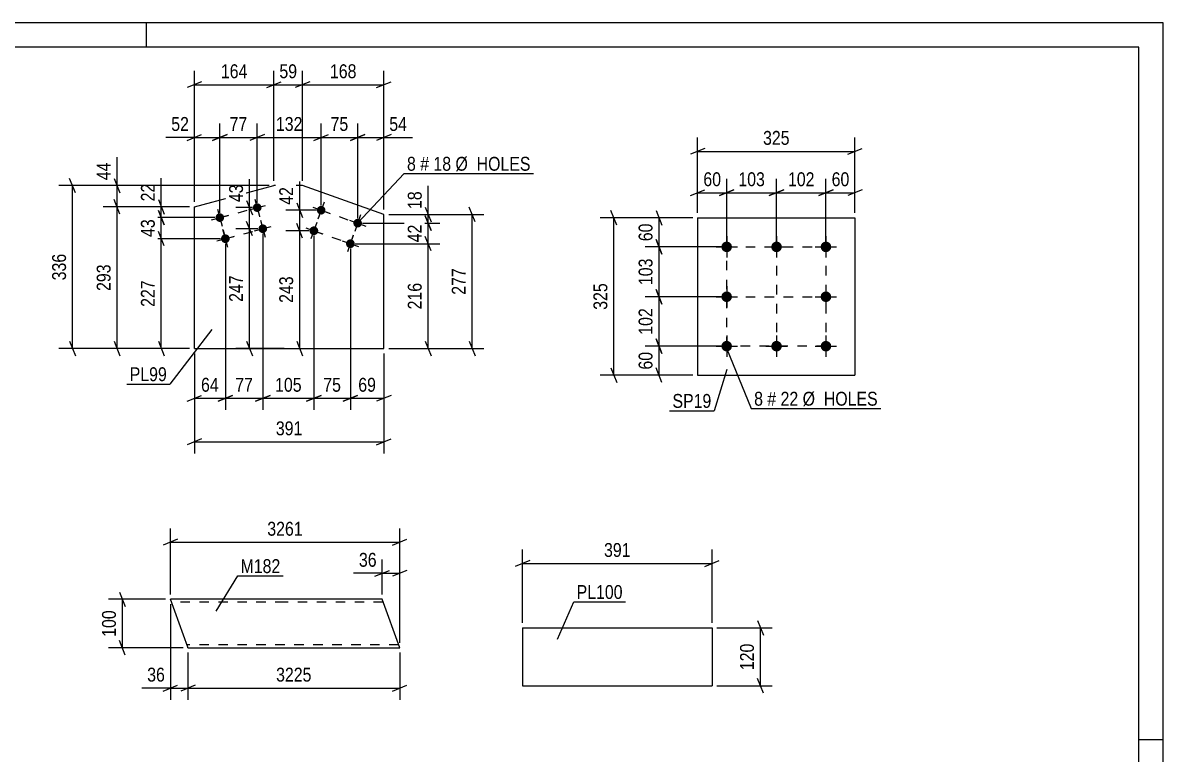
# Model space of a CAD drawing. Header units: millimetres. Extents: x 0 to 420, y 0 to 297.
# Drawn here: x 184.4 to 420, y 146 to 297 of the extents above; entities that cross this region are included whole.
import ezdxf

# ---------------------------------------------------------------- set-up
doc = ezdxf.new("R2010")
doc.units = ezdxf.units.MM
doc.linetypes.add('DXK_LINE_DOT2', pattern=[3.9198, 1.9599, -1.9599])
doc.styles.add('Arial Narrow', font='ARIALN.TTF', dxfattribs={"height": 0.2})

# ---------------------------------------------------------------- blocks, each defined once
blk = doc.blocks.new('Unknown-203762151-1135')
at = {"color": 5, "linetype": 'Continuous'}
for p, q in [((420, 297), (0, 297)), ((210, 292), (210, 297)), ((420, 0), (420, 297)), ((415, 292), (5, 292)), ((415, 5), (415, 292)), ((420, 149), (415, 149))]:
    blk.add_line(p, q, dxfattribs=at)
blk = doc.blocks.new('Part-203762151-7081 - 7075')
at = {"color": 2, "linetype": 'Continuous'}
for p, q in [((287.66, 172.12), (287.66, 160.12)), ((287.66, 172.12), (326.8, 172.12)), ((326.8, 172.12), (326.8, 160.12)), ((287.66, 160.12), (326.8, 160.12))]:
    blk.add_line(p, q, dxfattribs=at)
blk = doc.blocks.new('Part-203762151-6941 - 6935')
at = {"color": 2, "linetype": 'Continuous'}
for p, q in [((323.83, 256.75), (323.83, 224.25)), ((323.83, 256.75), (356.33, 256.75)), ((356.33, 256.75), (356.33, 224.25)), ((323.83, 224.25), (356.33, 224.25))]:
    blk.add_line(p, q, dxfattribs=at)
blk = doc.blocks.new('Bolt-203762151-6974 - 6935')
at = {"linetype": 'Continuous'}
for points in [[(329.83, 251.85, -1), (329.83, 249.65, -1)], [(340.13, 251.85, -1), (340.13, 249.65, -1)], [(350.33, 251.85, -1), (350.33, 249.65, -1)], [(329.83, 241.55, -1), (329.83, 239.35, -1)], [(350.33, 241.55, -1), (350.33, 239.35, -1)], [(329.83, 231.35, -1), (329.83, 229.15, -1)], [(340.13, 231.35, -1), (340.13, 229.15, -1)], [(350.33, 231.35, -1), (350.33, 229.15, -1)]]:
    blk.add_hatch(color=1, dxfattribs=at).paths.add_polyline_path(points)
at = {"color": 1, "linetype": 'Continuous'}
for p, q in [((329.83, 252.95), (329.83, 248.55)), ((340.13, 252.95), (340.13, 248.55)), ((350.33, 252.95), (350.33, 248.55)), ((327.63, 250.75), (332.03, 250.75)), ((337.93, 250.75), (342.33, 250.75)), ((348.13, 250.75), (352.53, 250.75)), ((329.83, 242.65), (329.83, 238.25)), ((350.33, 242.65), (350.33, 238.25)), ((327.63, 240.45), (332.03, 240.45)), ((348.13, 240.45), (352.53, 240.45)), ((329.83, 232.45), (329.83, 228.05)), ((340.13, 232.45), (340.13, 228.05)), ((350.33, 232.45), (350.33, 228.05)), ((327.63, 230.25), (332.03, 230.25)), ((337.93, 230.25), (342.33, 230.25)), ((348.13, 230.25), (352.53, 230.25))]:
    blk.add_line(p, q, dxfattribs=at)
blk = doc.blocks.new('Part-203762151-6365 - 6359')
at = {"color": 2, "linetype": 'Continuous'}
for p, q in [((218.51, 168.09), (214.9, 178)), ((238.54, 178), (214.9, 178)), ((258.64, 178), (238.64, 178)), ((262.28, 168), (258.64, 178)), ((218.54, 168), (218.51, 168.09)), ((218.54, 168), (238.54, 168)), ((238.64, 168), (262.28, 168))]:
    blk.add_line(p, q, dxfattribs=at)
at = {"color": 7, "linetype": 'DXK_LINE_DOT2'}
for p, q in [((238.54, 177.4), (215.12, 177.4)), ((258.86, 177.4), (238.64, 177.4)), ((238.54, 168.6), (218.32, 168.6)), ((262.06, 168.6), (238.64, 168.6))]:
    blk.add_line(p, q, dxfattribs=at)
blk = doc.blocks.new('Bolt-203762151-7494 - 7460')
at = {"linetype": 'Continuous'}
for points in [[(246.9, 258.02, -1), (245.21, 258.62, -1)], [(245.4, 253.77, -1), (243.7, 254.38, -1)], [(254.44, 255.34, -1), (252.75, 255.94, -1)], [(252.94, 251.1, -1), (251.24, 251.7, -1)]]:
    blk.add_hatch(color=1, dxfattribs=at).paths.add_polyline_path(points)
at = {"color": 1, "linetype": 'Continuous'}
for p, q in [((246.66, 260.01), (245.45, 256.62)), ((244.36, 258.92), (247.75, 257.71)), ((254.2, 257.34), (252.99, 253.95)), ((242.86, 254.68), (246.25, 253.47)), ((245.15, 255.77), (243.95, 252.38)), ((251.9, 256.24), (255.29, 255.04)), ((252.69, 253.1), (251.49, 249.7)), ((250.4, 252), (253.79, 250.8))]:
    blk.add_line(p, q, dxfattribs=at)
blk = doc.blocks.new('Bolt-203762151-7499 - 7460')
at = {"linetype": 'Continuous'}
for points in [[(233.72, 259.08, -1), (231.98, 258.62, -1)], [(225.99, 257.03, -1), (224.25, 256.56, -1)], [(234.87, 254.73, -1), (233.13, 254.27, -1)], [(227.14, 252.68, -1), (225.4, 252.21, -1)]]:
    blk.add_hatch(color=1, dxfattribs=at).paths.add_polyline_path(points)
at = {"color": 1, "linetype": 'Continuous'}
for p, q in [((231.11, 258.39), (234.59, 259.31)), ((232.38, 260.59), (233.31, 257.11)), ((223.38, 256.33), (226.86, 257.26)), ((224.65, 258.53), (225.58, 255.05)), ((232.26, 254.04), (235.74, 254.96)), ((233.54, 256.24), (234.47, 252.76)), ((224.53, 251.98), (228.01, 252.91)), ((225.81, 254.18), (226.74, 250.71))]:
    blk.add_line(p, q, dxfattribs=at)
blk = doc.blocks.new('Part-203762151-7504 - 7460')
at = {"color": 2, "linetype": 'Continuous'}
for p, q in [((219.87, 259.02), (236.3, 263.39)), ((242.22, 263.39), (236.3, 263.39)), ((259.01, 257.44), (242.22, 263.39)), ((219.87, 229.77), (219.87, 259.02)), ((259.01, 229.77), (259.01, 257.44)), ((219.87, 229.77), (259.01, 229.77))]:
    blk.add_line(p, q, dxfattribs=at)
blk = doc.blocks.new('Rectangle-203762151-7061 - 6935')
at = {"color": 1, "linetype": 'DXK_LINE_DOT2'}
blk.add_lwpolyline([(329.83, 250.75), (350.33, 250.75), (350.33, 230.25), (329.83, 230.25), (329.83, 250.75)], close=True, dxfattribs=at)
blk = doc.blocks.new('Line-203762151-7774 - 7460')
at = {"color": 1, "linetype": 'DXK_LINE_DOT2'}
blk.add_line((232.85, 258.85), (234, 254.5), dxfattribs=at)
blk = doc.blocks.new('Line-203762151-7054 - 6935')
at = {"color": 1, "linetype": 'DXK_LINE_DOT2'}
blk.add_line((340.13, 250.75), (340.13, 230.25), dxfattribs=at)
blk = doc.blocks.new('Line-203762151-7781 - 7460')
at = {"color": 1, "linetype": 'DXK_LINE_DOT2'}
blk.add_line((225.12, 256.79), (232.85, 258.85), dxfattribs=at)
blk = doc.blocks.new('Line-203762151-7047 - 6935')
at = {"color": 1, "linetype": 'DXK_LINE_DOT2'}
blk.add_line((329.83, 240.45), (350.33, 240.45), dxfattribs=at)
blk = doc.blocks.new('Line-203762151-7788 - 7460')
at = {"color": 1, "linetype": 'DXK_LINE_DOT2'}
blk.add_line((226.27, 252.44), (234, 254.5), dxfattribs=at)
blk = doc.blocks.new('Line-203762151-7795 - 7460')
at = {"color": 1, "linetype": 'DXK_LINE_DOT2'}
blk.add_line((226.27, 252.44), (225.12, 256.79), dxfattribs=at)
blk = doc.blocks.new('Line-203762151-7802 - 7460')
at = {"color": 1, "linetype": 'DXK_LINE_DOT2'}
blk.add_line((246.06, 258.32), (244.55, 254.08), dxfattribs=at)
blk = doc.blocks.new('Line-203762151-7809 - 7460')
at = {"color": 1, "linetype": 'DXK_LINE_DOT2'}
blk.add_line((244.55, 254.08), (252.09, 251.4), dxfattribs=at)
blk = doc.blocks.new('Line-203762151-7816 - 7460')
at = {"color": 1, "linetype": 'DXK_LINE_DOT2'}
blk.add_line((252.09, 251.4), (253.6, 255.64), dxfattribs=at)
blk = doc.blocks.new('Line-203762151-7823 - 7460')
at = {"color": 1, "linetype": 'DXK_LINE_DOT2'}
blk.add_line((246.06, 258.32), (253.6, 255.64), dxfattribs=at)
blk = doc.blocks.new('StraightDimension-203762151-7083 - 7075')
at = {"color": 7, "linetype": 'Continuous'}
for p, q in [((327.8, 172.12), (339.2, 172.12)), ((336.2, 173.62), (337.4, 170.62)), ((336.8, 160.12), (336.8, 172.12)), ((337.4, 158.62), (336.2, 161.62)), ((327.8, 160.12), (339.2, 160.12))]:
    blk.add_line(p, q, dxfattribs=at)
at = {"color": 0}
blk.add_wipeout([(336.05, 169.46), (331.85, 169.46), (331.85, 162.77), (336.05, 162.77)], dxfattribs=at)
at = {"color": 3, "style": 'Arial Narrow'}
blk.add_text('120', height=2.863, rotation=90.0002, dxfattribs=at).set_placement((335.45, 163.37))
blk = doc.blocks.new('StraightDimension-203762151-7094 - 7075')
at = {"color": 7, "linetype": 'Continuous'}
for p, q in [((287.66, 173.12), (287.66, 188.25)), ((326.8, 173.12), (326.8, 188.25)), ((289.16, 186), (286.16, 184.8)), ((287.66, 185.4), (326.8, 185.4)), ((325.3, 184.8), (328.3, 186))]:
    blk.add_line(p, q, dxfattribs=at)
at = {"color": 0}
blk.add_wipeout([(310.57, 186.15), (310.57, 190.35), (303.89, 190.35), (303.89, 186.15)], dxfattribs=at)
at = {"color": 3, "style": 'Arial Narrow'}
blk.add_text('391', height=2.863, dxfattribs=at).set_placement((304.49, 186.75))
blk = doc.blocks.new('StraightDimension-203762151-7001 - 6935')
at = {"color": 7, "linetype": 'Continuous'}
for p, q in [((323.83, 257.75), (323.83, 264.78)), ((329.83, 251.75), (329.83, 264.78)), ((322.33, 261.33), (325.33, 262.53)), ((323.83, 261.93), (329.83, 261.93)), ((331.33, 262.53), (328.33, 261.33))]:
    blk.add_line(p, q, dxfattribs=at)
at = {"color": 0}
blk.add_wipeout([(329.26, 262.68), (329.26, 266.88), (324.41, 266.88), (324.41, 262.68)], dxfattribs=at)
at = {"color": 3, "style": 'Arial Narrow'}
blk.add_text('60', height=2.863, dxfattribs=at).set_placement((325.01, 263.28))
blk = doc.blocks.new('StraightDimension-203762151-7034 - 6935')
at = {"color": 7, "linetype": 'Continuous'}
for p, q in [((328.83, 240.45), (313, 240.45)), ((315.25, 241.95), (316.45, 238.95)), ((315.85, 230.25), (315.85, 240.45)), ((316.45, 228.75), (315.25, 231.75)), ((328.83, 230.25), (313, 230.25))]:
    blk.add_line(p, q, dxfattribs=at)
at = {"color": 0}
blk.add_wipeout([(315.1, 238.69), (310.9, 238.69), (310.9, 232.01), (315.1, 232.01)], dxfattribs=at)
at = {"color": 3, "style": 'Arial Narrow'}
blk.add_text('102', height=2.863, rotation=90.0002, dxfattribs=at).set_placement((314.5, 232.61))
blk = doc.blocks.new('StraightDimension-203762151-6976 - 6935')
at = {"color": 7, "linetype": 'Continuous'}
for p, q in [((323.83, 257.75), (323.83, 273.32)), ((356.33, 257.75), (356.33, 273.32)), ((325.33, 271.07), (322.33, 269.87)), ((354.83, 269.87), (357.83, 271.07)), ((323.83, 270.47), (356.33, 270.47))]:
    blk.add_line(p, q, dxfattribs=at)
at = {"color": 0}
blk.add_wipeout([(343.43, 271.22), (343.43, 275.42), (336.74, 275.42), (336.74, 271.22)], dxfattribs=at)
at = {"color": 3, "style": 'Arial Narrow'}
blk.add_text('325', height=2.863, dxfattribs=at).set_placement((337.34, 271.82))
blk = doc.blocks.new('StraightDimension-203762151-6987 - 6935')
at = {"color": 7, "linetype": 'Continuous'}
for p, q in [((329.83, 251.75), (329.83, 264.78)), ((340.13, 251.75), (340.13, 264.78)), ((328.33, 261.33), (331.33, 262.53)), ((329.83, 261.93), (340.13, 261.93)), ((341.63, 262.53), (338.63, 261.33))]:
    blk.add_line(p, q, dxfattribs=at)
at = {"color": 0}
blk.add_wipeout([(338.33, 262.68), (338.33, 266.88), (331.64, 266.88), (331.64, 262.68)], dxfattribs=at)
at = {"color": 3, "style": 'Arial Narrow'}
blk.add_text('103', height=2.863, dxfattribs=at).set_placement((332.24, 263.28))
blk = doc.blocks.new('StraightDimension-203762151-6989 - 6935')
at = {"color": 7, "linetype": 'Continuous'}
for p, q in [((340.13, 251.75), (340.13, 264.78)), ((350.33, 251.75), (350.33, 264.78)), ((338.63, 261.33), (341.63, 262.53)), ((340.13, 261.93), (350.33, 261.93)), ((351.83, 262.53), (348.83, 261.33))]:
    blk.add_line(p, q, dxfattribs=at)
at = {"color": 0}
blk.add_wipeout([(348.58, 262.68), (348.58, 266.88), (341.89, 266.88), (341.89, 262.68)], dxfattribs=at)
at = {"color": 3, "style": 'Arial Narrow'}
blk.add_text('102', height=2.863, dxfattribs=at).set_placement((342.49, 263.28))
blk = doc.blocks.new('StraightDimension-203762151-6991 - 6935')
at = {"color": 7, "linetype": 'Continuous'}
for p, q in [((350.33, 251.75), (350.33, 264.78)), ((356.33, 257.75), (356.33, 264.78)), ((348.83, 261.33), (351.83, 262.53)), ((350.33, 261.93), (356.33, 261.93)), ((357.83, 262.53), (354.83, 261.33))]:
    blk.add_line(p, q, dxfattribs=at)
at = {"color": 0}
blk.add_wipeout([(355.76, 262.68), (355.76, 266.88), (350.91, 266.88), (350.91, 262.68)], dxfattribs=at)
at = {"color": 3, "style": 'Arial Narrow'}
blk.add_text('60', height=2.863, dxfattribs=at).set_placement((351.51, 263.28))
blk = doc.blocks.new('StraightDimension-203762151-7012 - 6935')
at = {"color": 7, "linetype": 'Continuous'}
for p, q in [((315.25, 231.75), (316.45, 228.75)), ((328.83, 230.25), (313, 230.25)), ((315.85, 224.25), (315.85, 230.25)), ((322.83, 224.25), (313, 224.25)), ((316.45, 222.75), (315.25, 225.75))]:
    blk.add_line(p, q, dxfattribs=at)
at = {"color": 0}
blk.add_wipeout([(315.1, 229.68), (310.9, 229.68), (310.9, 224.82), (315.1, 224.82)], dxfattribs=at)
at = {"color": 3, "style": 'Arial Narrow'}
blk.add_text('60', height=2.863, rotation=90.0002, dxfattribs=at).set_placement((314.5, 225.42))
blk = doc.blocks.new('StraightDimension-203762151-7022 - 6935')
at = {"color": 7, "linetype": 'Continuous'}
for p, q in [((315.25, 258.25), (316.45, 255.25)), ((322.83, 256.75), (313, 256.75)), ((315.85, 250.75), (315.85, 256.75)), ((316.45, 249.25), (315.25, 252.25)), ((328.83, 250.75), (313, 250.75))]:
    blk.add_line(p, q, dxfattribs=at)
at = {"color": 0}
blk.add_wipeout([(315.1, 256.18), (310.9, 256.18), (310.9, 251.32), (315.1, 251.32)], dxfattribs=at)
at = {"color": 3, "style": 'Arial Narrow'}
blk.add_text('60', height=2.863, rotation=90.0002, dxfattribs=at).set_placement((314.5, 251.92))
blk = doc.blocks.new('StraightDimension-203762151-7032 - 6935')
at = {"color": 7, "linetype": 'Continuous'}
for p, q in [((315.25, 252.25), (316.45, 249.25)), ((328.83, 250.75), (313, 250.75)), ((315.85, 240.45), (315.85, 250.75)), ((328.83, 240.45), (313, 240.45)), ((316.45, 238.95), (315.25, 241.95))]:
    blk.add_line(p, q, dxfattribs=at)
at = {"color": 0}
blk.add_wipeout([(315.1, 248.94), (310.9, 248.94), (310.9, 242.26), (315.1, 242.26)], dxfattribs=at)
at = {"color": 3, "style": 'Arial Narrow'}
blk.add_text('103', height=2.863, rotation=90.0002, dxfattribs=at).set_placement((314.5, 242.86))
blk = doc.blocks.new('StraightDimension-203762151-7037 - 6935')
at = {"color": 7, "linetype": 'Continuous'}
for p, q in [((307.12, 255.25), (305.92, 258.25)), ((322.83, 256.75), (303.67, 256.75)), ((306.52, 224.25), (306.52, 256.75)), ((322.83, 224.25), (303.67, 224.25)), ((305.92, 225.75), (307.12, 222.75))]:
    blk.add_line(p, q, dxfattribs=at)
at = {"color": 0}
blk.add_wipeout([(305.77, 243.84), (301.57, 243.84), (301.57, 237.16), (305.77, 237.16)], dxfattribs=at)
at = {"color": 3, "style": 'Arial Narrow'}
blk.add_text('325', height=2.863, rotation=90.0002, dxfattribs=at).set_placement((305.17, 237.76))
blk = doc.blocks.new('StraightDimension-203762151-6368 - 6359')
at = {"color": 7, "linetype": 'Continuous'}
for p, q in [((258.64, 179), (258.64, 186.22)), ((262.28, 169), (262.28, 186.22)), ((257.14, 182.77), (260.14, 183.97)), ((263.78, 183.97), (260.78, 182.77)), ((258.64, 183.37), (262.28, 183.37))]:
    blk.add_line(p, q, dxfattribs=at)
at = {"color": 0}
blk.add_wipeout([(258.12, 184.12), (258.12, 188.32), (253.26, 188.32), (253.26, 184.12)], dxfattribs=at)
at = {"color": 7, "linetype": 'Continuous'}
blk.add_line((258.64, 183.37), (252.73, 183.37), dxfattribs=at)
blk.add_line((258.64, 183.37), (252.73, 183.37), dxfattribs=at)
at = {"color": 3, "style": 'Arial Narrow'}
blk.add_text('36', height=2.863, dxfattribs=at).set_placement((253.86, 184.72))
blk = doc.blocks.new('StraightDimension-203762151-6414 - 6359')
at = {"color": 7, "linetype": 'Continuous'}
for p, q in [((218.54, 167), (218.54, 157.27)), ((262.28, 167), (262.28, 157.27)), ((220.04, 160.27), (217.04, 159.07)), ((260.78, 159.07), (263.78, 160.27)), ((218.54, 159.67), (262.28, 159.67))]:
    blk.add_line(p, q, dxfattribs=at)
at = {"color": 0}
blk.add_wipeout([(244.67, 160.42), (244.67, 164.62), (236.15, 164.62), (236.15, 160.42)], dxfattribs=at)
at = {"color": 3, "style": 'Arial Narrow'}
blk.add_text('3225', height=2.863, dxfattribs=at).set_placement((236.75, 161.02))
blk = doc.blocks.new('StraightDimension-203762151-6397 - 6359')
at = {"color": 7, "linetype": 'Continuous'}
for p, q in [((214.9, 177), (214.9, 157.27)), ((218.54, 167), (218.54, 157.27)), ((213.4, 159.07), (216.4, 160.27)), ((220.04, 160.27), (217.04, 159.07)), ((214.9, 159.67), (218.54, 159.67))]:
    blk.add_line(p, q, dxfattribs=at)
at = {"color": 0}
blk.add_wipeout([(214.38, 160.42), (214.38, 164.62), (209.52, 164.62), (209.52, 160.42)], dxfattribs=at)
at = {"color": 7, "linetype": 'Continuous'}
blk.add_line((214.9, 159.67), (208.99, 159.67), dxfattribs=at)
blk.add_line((214.9, 159.67), (208.99, 159.67), dxfattribs=at)
at = {"color": 3, "style": 'Arial Narrow'}
blk.add_text('36', height=2.863, dxfattribs=at).set_placement((210.12, 161.02))
blk = doc.blocks.new('StraightDimension-203762151-6386 - 6359')
at = {"color": 7, "linetype": 'Continuous'}
for p, q in [((214.9, 179), (214.9, 192.63)), ((262.28, 169), (262.28, 192.63)), ((216.4, 190.38), (213.4, 189.18)), ((214.9, 189.78), (262.28, 189.78)), ((260.78, 189.18), (263.78, 190.38))]:
    blk.add_line(p, q, dxfattribs=at)
at = {"color": 0}
blk.add_wipeout([(242.85, 190.53), (242.85, 194.73), (234.33, 194.73), (234.33, 190.53)], dxfattribs=at)
at = {"color": 3, "style": 'Arial Narrow'}
blk.add_text('3261', height=2.863, dxfattribs=at).set_placement((234.93, 191.13))
blk = doc.blocks.new('StraightDimension-203762151-6432 - 6359')
at = {"color": 7, "linetype": 'Continuous'}
for p, q in [((204.4, 179.5), (205.6, 176.5)), ((213.9, 178), (202.15, 178)), ((205, 168), (205, 178)), ((217.54, 168), (202.15, 168)), ((205.6, 166.5), (204.4, 169.5))]:
    blk.add_line(p, q, dxfattribs=at)
at = {"color": 0}
blk.add_wipeout([(204.25, 176.34), (200.05, 176.34), (200.05, 169.65), (204.25, 169.65)], dxfattribs=at)
at = {"color": 3, "style": 'Arial Narrow'}
blk.add_text('100', height=2.863, rotation=90.0002, dxfattribs=at).set_placement((203.65, 170.25))
blk = doc.blocks.new('StraightDimension-203762151-7738 - 7460')
at = {"color": 7, "linetype": 'Continuous'}
for p, q in [((219.87, 260.02), (219.87, 276.19)), ((225.12, 257.79), (225.12, 276.19)), ((218.37, 272.74), (221.37, 273.94)), ((219.87, 273.34), (225.12, 273.34)), ((226.62, 273.94), (223.62, 272.74))]:
    blk.add_line(p, q, dxfattribs=at)
at = {"color": 0}
blk.add_wipeout([(219.34, 274.09), (219.34, 278.29), (214.49, 278.29), (214.49, 274.09)], dxfattribs=at)
at = {"color": 7, "linetype": 'Continuous'}
blk.add_line((219.87, 273.34), (213.96, 273.34), dxfattribs=at)
blk.add_line((219.87, 273.34), (213.96, 273.34), dxfattribs=at)
at = {"color": 3, "style": 'Arial Narrow'}
blk.add_text('52', height=2.863, dxfattribs=at).set_placement((215.09, 274.69))
blk = doc.blocks.new('StraightDimension-203762151-7681 - 7460')
at = {"color": 7, "linetype": 'Continuous'}
for p, q in [((212.44, 260.52), (213.64, 257.52)), ((218.87, 259.02), (210.19, 259.02)), ((224.12, 256.79), (210.19, 256.79)), ((213.64, 255.29), (212.44, 258.29)), ((213.04, 256.79), (213.04, 259.02))]:
    blk.add_line(p, q, dxfattribs=at)
at = {"color": 0}
blk.add_wipeout([(212.29, 264.4), (208.09, 264.4), (208.09, 259.54), (212.29, 259.54)], dxfattribs=at)
at = {"color": 7, "linetype": 'Continuous'}
blk.add_line((213.04, 259.02), (213.04, 264.93), dxfattribs=at)
blk.add_line((213.04, 259.02), (213.04, 264.93), dxfattribs=at)
at = {"color": 3, "style": 'Arial Narrow'}
blk.add_text('22', height=2.863, rotation=90.0002, dxfattribs=at).set_placement((211.69, 260.14))
blk = doc.blocks.new('StraightDimension-203762151-7641 - 7460')
at = {"color": 7, "linetype": 'Continuous'}
for p, q in [((219.87, 228.77), (219.87, 208.11)), ((259.01, 228.77), (259.01, 208.11)), ((221.37, 211.11), (218.37, 209.91)), ((219.87, 210.51), (259.01, 210.51)), ((257.51, 209.91), (260.51, 211.11))]:
    blk.add_line(p, q, dxfattribs=at)
at = {"color": 0}
blk.add_wipeout([(242.78, 211.26), (242.78, 215.46), (236.1, 215.46), (236.1, 211.26)], dxfattribs=at)
at = {"color": 3, "style": 'Arial Narrow'}
blk.add_text('391', height=2.863, dxfattribs=at).set_placement((236.7, 211.86))
blk = doc.blocks.new('StraightDimension-203762151-7513 - 7460')
at = {"color": 7, "linetype": 'Continuous'}
for p, q in [((242.22, 252.58), (241.02, 255.58)), ((243.55, 254.08), (238.77, 254.08)), ((241.62, 229.77), (241.62, 254.08)), ((241.02, 231.27), (242.22, 228.27)), ((240.44, 229.77), (244.02, 229.77))]:
    blk.add_line(p, q, dxfattribs=at)
at = {"color": 0}
blk.add_wipeout([(240.87, 245.26), (236.67, 245.26), (236.67, 238.58), (240.87, 238.58)], dxfattribs=at)
at = {"color": 3, "style": 'Arial Narrow'}
blk.add_text('243', height=2.863, rotation=90.0002, dxfattribs=at).set_placement((240.27, 239.18))
blk = doc.blocks.new('StraightDimension-203762151-7543 - 7460')
at = {"color": 7, "linetype": 'Continuous'}
for p, q in [((233, 254.5), (228.41, 254.5)), ((231.86, 253), (230.66, 256)), ((231.26, 229.77), (231.26, 254.5)), ((230.66, 231.27), (231.86, 228.27)), ((238.44, 229.77), (228.41, 229.77))]:
    blk.add_line(p, q, dxfattribs=at)
at = {"color": 0}
blk.add_wipeout([(230.51, 245.48), (226.31, 245.48), (226.31, 238.79), (230.51, 238.79)], dxfattribs=at)
at = {"color": 3, "style": 'Arial Narrow'}
blk.add_text('247', height=2.863, rotation=90.0002, dxfattribs=at).set_placement((229.91, 239.39))
blk = doc.blocks.new('StraightDimension-203762151-7506 - 7460')
at = {"color": 7, "linetype": 'Continuous'}
for p, q in [((260.01, 257.44), (279.65, 257.44)), ((277.85, 255.94), (276.65, 258.94)), ((277.25, 229.77), (277.25, 257.44)), ((276.65, 231.27), (277.85, 228.27)), ((260.01, 229.77), (279.65, 229.77))]:
    blk.add_line(p, q, dxfattribs=at)
at = {"color": 0}
blk.add_wipeout([(276.5, 246.94), (272.3, 246.94), (272.3, 240.26), (276.5, 240.26)], dxfattribs=at)
at = {"color": 3, "style": 'Arial Narrow'}
blk.add_text('277', height=2.863, rotation=90.0002, dxfattribs=at).set_placement((275.9, 240.86))
blk = doc.blocks.new('StraightDimension-203762151-7768 - 7460')
at = {"color": 7, "linetype": 'Continuous'}
for p, q in [((195.3, 261.89), (194.1, 264.89)), ((235.3, 263.39), (191.85, 263.39)), ((194.7, 229.77), (194.7, 263.39)), ((194.1, 231.27), (195.3, 228.27)), ((218.87, 229.77), (191.85, 229.77))]:
    blk.add_line(p, q, dxfattribs=at)
at = {"color": 0}
blk.add_wipeout([(193.95, 249.92), (189.75, 249.92), (189.75, 243.24), (193.95, 243.24)], dxfattribs=at)
at = {"color": 3, "style": 'Arial Narrow'}
blk.add_text('336', height=2.863, rotation=90.0002, dxfattribs=at).set_placement((193.35, 243.84))
blk = doc.blocks.new('StraightDimension-203762151-7529 - 7460')
at = {"color": 7, "linetype": 'Continuous'}
for p, q in [((241.02, 259.82), (242.22, 256.82)), ((245.06, 258.32), (238.77, 258.32)), ((241.62, 254.08), (241.62, 258.32)), ((242.22, 252.58), (241.02, 255.58)), ((243.55, 254.08), (238.77, 254.08))]:
    blk.add_line(p, q, dxfattribs=at)
at = {"color": 0}
blk.add_wipeout([(240.87, 263.7), (236.67, 263.7), (236.67, 258.84), (240.87, 258.84)], dxfattribs=at)
at = {"color": 7, "linetype": 'Continuous'}
blk.add_line((241.62, 258.32), (241.62, 264.22), dxfattribs=at)
blk.add_line((241.62, 258.32), (241.62, 264.22), dxfattribs=at)
at = {"color": 3, "style": 'Arial Narrow'}
blk.add_text('42', height=2.863, rotation=90.0002, dxfattribs=at).set_placement((240.27, 259.44))
blk = doc.blocks.new('StraightDimension-203762151-7559 - 7460')
at = {"color": 7, "linetype": 'Continuous'}
for p, q in [((230.66, 260.35), (231.86, 257.35)), ((231.85, 258.85), (228.41, 258.85)), ((231.26, 254.5), (231.26, 258.85)), ((233, 254.5), (228.41, 254.5)), ((231.86, 253), (230.66, 256))]:
    blk.add_line(p, q, dxfattribs=at)
at = {"color": 0}
blk.add_wipeout([(230.51, 264.23), (226.31, 264.23), (226.31, 259.38), (230.51, 259.38)], dxfattribs=at)
at = {"color": 7, "linetype": 'Continuous'}
blk.add_line((231.26, 258.85), (231.26, 264.76), dxfattribs=at)
blk.add_line((231.26, 258.85), (231.26, 264.76), dxfattribs=at)
at = {"color": 3, "style": 'Arial Narrow'}
blk.add_text('43', height=2.863, rotation=90.0002, dxfattribs=at).set_placement((229.91, 259.98))
blk = doc.blocks.new('StraightDimension-203762151-7573 - 7460')
at = {"color": 7, "linetype": 'Continuous'}
for p, q in [((226.27, 251.44), (226.27, 217.1)), ((219.87, 228.77), (219.87, 217.1)), ((218.37, 218.9), (221.37, 220.1)), ((219.87, 219.5), (226.27, 219.5)), ((227.77, 220.1), (224.77, 218.9))]:
    blk.add_line(p, q, dxfattribs=at)
at = {"color": 0}
blk.add_wipeout([(225.5, 220.25), (225.5, 224.45), (220.64, 224.45), (220.64, 220.25)], dxfattribs=at)
at = {"color": 3, "style": 'Arial Narrow'}
blk.add_text('64', height=2.863, dxfattribs=at).set_placement((221.24, 220.85))
blk = doc.blocks.new('StraightDimension-203762151-7718 - 7460')
at = {"color": 7, "linetype": 'Continuous'}
for p, q in [((232.85, 259.85), (232.85, 276.19)), ((246.06, 259.32), (246.06, 276.19)), ((234.35, 273.94), (231.35, 272.74)), ((232.85, 273.34), (246.06, 273.34)), ((244.56, 272.74), (247.56, 273.94))]:
    blk.add_line(p, q, dxfattribs=at)
at = {"color": 0}
blk.add_wipeout([(242.79, 274.09), (242.79, 278.29), (236.11, 278.29), (236.11, 274.09)], dxfattribs=at)
at = {"color": 3, "style": 'Arial Narrow'}
blk.add_text('132', height=2.863, dxfattribs=at).set_placement((236.71, 274.69))
blk = doc.blocks.new('StraightDimension-203762151-7579 - 7460')
at = {"color": 7, "linetype": 'Continuous'}
for p, q in [((234, 253.5), (234, 217.1)), ((244.55, 253.08), (244.55, 217.1)), ((232.5, 218.9), (235.5, 220.1)), ((234, 219.5), (244.55, 219.5)), ((246.05, 220.1), (243.05, 218.9))]:
    blk.add_line(p, q, dxfattribs=at)
at = {"color": 0}
blk.add_wipeout([(242.62, 220.25), (242.62, 224.45), (235.94, 224.45), (235.94, 220.25)], dxfattribs=at)
at = {"color": 3, "style": 'Arial Narrow'}
blk.add_text('105', height=2.863, dxfattribs=at).set_placement((236.54, 220.85))
blk = doc.blocks.new('StraightDimension-203762151-7587 - 7460')
at = {"color": 7, "linetype": 'Continuous'}
for p, q in [((234, 253.5), (234, 217.1)), ((226.27, 251.44), (226.27, 217.1)), ((224.77, 218.9), (227.77, 220.1)), ((226.27, 219.5), (234, 219.5)), ((235.5, 220.1), (232.5, 218.9))]:
    blk.add_line(p, q, dxfattribs=at)
at = {"color": 0}
blk.add_wipeout([(232.57, 220.25), (232.57, 224.45), (227.71, 224.45), (227.71, 220.25)], dxfattribs=at)
at = {"color": 3, "style": 'Arial Narrow'}
blk.add_text('77', height=2.863, dxfattribs=at).set_placement((228.31, 220.85))
blk = doc.blocks.new('StraightDimension-203762151-7595 - 7460')
at = {"color": 7, "linetype": 'Continuous'}
for p, q in [((244.55, 253.08), (244.55, 217.1)), ((252.09, 250.4), (252.09, 217.1)), ((243.05, 218.9), (246.05, 220.1)), ((244.55, 219.5), (252.09, 219.5)), ((253.59, 220.1), (250.59, 218.9))]:
    blk.add_line(p, q, dxfattribs=at)
at = {"color": 0}
blk.add_wipeout([(250.75, 220.25), (250.75, 224.45), (245.89, 224.45), (245.89, 220.25)], dxfattribs=at)
at = {"color": 3, "style": 'Arial Narrow'}
blk.add_text('75', height=2.863, dxfattribs=at).set_placement((246.49, 220.85))
blk = doc.blocks.new('StraightDimension-203762151-7603 - 7460')
at = {"color": 7, "linetype": 'Continuous'}
for p, q in [((252.09, 250.4), (252.09, 217.1)), ((259.01, 228.77), (259.01, 217.1)), ((250.59, 218.9), (253.59, 220.1)), ((252.09, 219.5), (259.01, 219.5)), ((260.51, 220.1), (257.51, 218.9))]:
    blk.add_line(p, q, dxfattribs=at)
at = {"color": 0}
blk.add_wipeout([(257.98, 220.25), (257.98, 224.45), (253.12, 224.45), (253.12, 220.25)], dxfattribs=at)
at = {"color": 3, "style": 'Arial Narrow'}
blk.add_text('69', height=2.863, dxfattribs=at).set_placement((253.72, 220.85))
blk = doc.blocks.new('StraightDimension-203762151-7610 - 7460')
at = {"color": 7, "linetype": 'Continuous'}
for p, q in [((236.3, 264.39), (236.3, 287.07)), ((242.22, 264.39), (242.22, 287.07)), ((234.8, 283.62), (237.8, 284.82)), ((236.3, 284.22), (242.22, 284.22)), ((243.72, 284.82), (240.72, 283.62))]:
    blk.add_line(p, q, dxfattribs=at)
at = {"color": 0}
blk.add_wipeout([(241.69, 284.97), (241.69, 289.17), (236.83, 289.17), (236.83, 284.97)], dxfattribs=at)
at = {"color": 3, "style": 'Arial Narrow'}
blk.add_text('59', height=2.863, dxfattribs=at).set_placement((237.43, 285.57))
blk = doc.blocks.new('StraightDimension-203762151-7620 - 7460')
at = {"color": 7, "linetype": 'Continuous'}
for p, q in [((242.22, 264.39), (242.22, 287.07)), ((259.01, 258.44), (259.01, 287.07)), ((243.72, 284.82), (240.72, 283.62)), ((242.22, 284.22), (259.01, 284.22)), ((257.51, 283.62), (260.51, 284.82))]:
    blk.add_line(p, q, dxfattribs=at)
at = {"color": 0}
blk.add_wipeout([(253.96, 284.97), (253.96, 289.17), (247.27, 289.17), (247.27, 284.97)], dxfattribs=at)
at = {"color": 3, "style": 'Arial Narrow'}
blk.add_text('168', height=2.863, dxfattribs=at).set_placement((247.87, 285.57))
blk = doc.blocks.new('StraightDimension-203762151-7630 - 7460')
at = {"color": 7, "linetype": 'Continuous'}
for p, q in [((219.87, 260.02), (219.87, 287.07)), ((236.3, 264.39), (236.3, 287.07)), ((221.37, 284.82), (218.37, 283.62)), ((219.87, 284.22), (236.3, 284.22)), ((234.8, 283.62), (237.8, 284.82))]:
    blk.add_line(p, q, dxfattribs=at)
at = {"color": 0}
blk.add_wipeout([(231.42, 284.97), (231.42, 289.17), (224.74, 289.17), (224.74, 284.97)], dxfattribs=at)
at = {"color": 3, "style": 'Arial Narrow'}
blk.add_text('164', height=2.863, dxfattribs=at).set_placement((225.34, 285.57))
blk = doc.blocks.new('StraightDimension-203762151-7646 - 7460')
at = {"color": 7, "linetype": 'Continuous'}
for p, q in [((260.01, 257.44), (270.57, 257.44)), ((267.57, 258.94), (268.77, 255.94)), ((268.77, 254.14), (267.57, 257.14)), ((268.17, 255.64), (268.17, 257.44)), ((254.6, 255.64), (270.57, 255.64))]:
    blk.add_line(p, q, dxfattribs=at)
at = {"color": 0}
blk.add_wipeout([(267.42, 262.82), (263.22, 262.82), (263.22, 257.96), (267.42, 257.96)], dxfattribs=at)
at = {"color": 7, "linetype": 'Continuous'}
blk.add_line((268.17, 257.44), (268.17, 263.34), dxfattribs=at)
blk.add_line((268.17, 257.44), (268.17, 263.34), dxfattribs=at)
at = {"color": 3, "style": 'Arial Narrow'}
blk.add_text('18', height=2.863, rotation=90.0002, dxfattribs=at).set_placement((266.82, 258.56))
blk = doc.blocks.new('StraightDimension-203762151-7656 - 7460')
at = {"color": 7, "linetype": 'Continuous'}
for p, q in [((267.57, 257.14), (268.77, 254.14)), ((254.6, 255.64), (270.57, 255.64)), ((268.17, 251.4), (268.17, 255.64)), ((268.77, 249.9), (267.57, 252.9)), ((253.09, 251.4), (270.57, 251.4))]:
    blk.add_line(p, q, dxfattribs=at)
at = {"color": 0}
blk.add_wipeout([(267.42, 255.95), (263.22, 255.95), (263.22, 251.09), (267.42, 251.09)], dxfattribs=at)
at = {"color": 3, "style": 'Arial Narrow'}
blk.add_text('42', height=2.863, rotation=90.0002, dxfattribs=at).set_placement((266.82, 251.69))
blk = doc.blocks.new('StraightDimension-203762151-7666 - 7460')
at = {"color": 7, "linetype": 'Continuous'}
for p, q in [((268.77, 249.9), (267.57, 252.9)), ((253.09, 251.4), (270.57, 251.4)), ((268.17, 229.77), (268.17, 251.4)), ((267.57, 231.27), (268.77, 228.27)), ((260.01, 229.77), (270.57, 229.77))]:
    blk.add_line(p, q, dxfattribs=at)
at = {"color": 0}
blk.add_wipeout([(267.42, 243.93), (263.22, 243.93), (263.22, 237.24), (267.42, 237.24)], dxfattribs=at)
at = {"color": 3, "style": 'Arial Narrow'}
blk.add_text('216', height=2.863, rotation=90.0002, dxfattribs=at).set_placement((266.82, 237.84))
blk = doc.blocks.new('StraightDimension-203762151-7675 - 7460')
at = {"color": 7, "linetype": 'Continuous'}
for p, q in [((225.27, 252.44), (210.19, 252.44)), ((213.64, 250.94), (212.44, 253.94)), ((213.04, 229.77), (213.04, 252.44)), ((212.44, 231.27), (213.64, 228.27)), ((218.87, 229.77), (210.19, 229.77))]:
    blk.add_line(p, q, dxfattribs=at)
at = {"color": 0}
blk.add_wipeout([(212.29, 244.45), (208.09, 244.45), (208.09, 237.76), (212.29, 237.76)], dxfattribs=at)
at = {"color": 3, "style": 'Arial Narrow'}
blk.add_text('227', height=2.863, rotation=90.0002, dxfattribs=at).set_placement((211.69, 238.36))
blk = doc.blocks.new('StraightDimension-203762151-7689 - 7460')
at = {"color": 7, "linetype": 'Continuous'}
for p, q in [((224.12, 256.79), (210.19, 256.79)), ((212.44, 258.29), (213.64, 255.29)), ((213.04, 252.44), (213.04, 256.79)), ((225.27, 252.44), (210.19, 252.44)), ((213.64, 250.94), (212.44, 253.94))]:
    blk.add_line(p, q, dxfattribs=at)
at = {"color": 0}
blk.add_wipeout([(212.29, 257.05), (208.09, 257.05), (208.09, 252.19), (212.29, 252.19)], dxfattribs=at)
at = {"color": 3, "style": 'Arial Narrow'}
blk.add_text('43', height=2.863, rotation=90.0002, dxfattribs=at).set_placement((211.69, 252.79))
blk = doc.blocks.new('StraightDimension-203762151-7698 - 7460')
at = {"color": 7, "linetype": 'Continuous'}
for p, q in [((253.6, 256.64), (253.6, 276.19)), ((259.01, 258.44), (259.01, 276.19)), ((252.1, 272.74), (255.1, 273.94)), ((253.6, 273.34), (259.01, 273.34)), ((260.51, 273.94), (257.51, 272.74))]:
    blk.add_line(p, q, dxfattribs=at)
at = {"color": 0}
blk.add_wipeout([(264.39, 274.09), (264.39, 278.29), (259.53, 278.29), (259.53, 274.09)], dxfattribs=at)
at = {"color": 7, "linetype": 'Continuous'}
blk.add_line((259.01, 273.34), (264.91, 273.34), dxfattribs=at)
blk.add_line((259.01, 273.34), (264.91, 273.34), dxfattribs=at)
at = {"color": 3, "style": 'Arial Narrow'}
blk.add_text('54', height=2.863, dxfattribs=at).set_placement((260.13, 274.69))
blk = doc.blocks.new('StraightDimension-203762151-7708 - 7460')
at = {"color": 7, "linetype": 'Continuous'}
for p, q in [((246.06, 259.32), (246.06, 276.19)), ((253.6, 256.64), (253.6, 276.19)), ((244.56, 272.74), (247.56, 273.94)), ((246.06, 273.34), (253.6, 273.34)), ((255.1, 273.94), (252.1, 272.74))]:
    blk.add_line(p, q, dxfattribs=at)
at = {"color": 0}
blk.add_wipeout([(252.25, 274.09), (252.25, 278.29), (247.4, 278.29), (247.4, 274.09)], dxfattribs=at)
at = {"color": 3, "style": 'Arial Narrow'}
blk.add_text('75', height=2.863, dxfattribs=at).set_placement((248, 274.69))
blk = doc.blocks.new('StraightDimension-203762151-7728 - 7460')
at = {"color": 7, "linetype": 'Continuous'}
for p, q in [((225.12, 257.79), (225.12, 276.19)), ((232.85, 259.85), (232.85, 276.19)), ((223.62, 272.74), (226.62, 273.94)), ((225.12, 273.34), (232.85, 273.34)), ((234.35, 273.94), (231.35, 272.74))]:
    blk.add_line(p, q, dxfattribs=at)
at = {"color": 0}
blk.add_wipeout([(231.41, 274.09), (231.41, 278.29), (226.55, 278.29), (226.55, 274.09)], dxfattribs=at)
at = {"color": 3, "style": 'Arial Narrow'}
blk.add_text('77', height=2.863, dxfattribs=at).set_placement((227.15, 274.69))
blk = doc.blocks.new('StraightDimension-203762151-7749 - 7460')
at = {"color": 7, "linetype": 'Continuous'}
for p, q in [((204.5, 257.52), (203.3, 260.52)), ((218.87, 259.02), (201.05, 259.02)), ((203.9, 229.77), (203.9, 259.02)), ((203.3, 231.27), (204.5, 228.27)), ((218.87, 229.77), (201.05, 229.77))]:
    blk.add_line(p, q, dxfattribs=at)
at = {"color": 0}
blk.add_wipeout([(203.15, 247.73), (198.95, 247.73), (198.95, 241.05), (203.15, 241.05)], dxfattribs=at)
at = {"color": 3, "style": 'Arial Narrow'}
blk.add_text('293', height=2.863, rotation=90.0002, dxfattribs=at).set_placement((202.55, 241.65))
blk = doc.blocks.new('StraightDimension-203762151-7757 - 7460')
at = {"color": 7, "linetype": 'Continuous'}
for p, q in [((203.3, 264.89), (204.5, 261.89)), ((235.3, 263.39), (201.05, 263.39)), ((203.9, 259.02), (203.9, 263.39)), ((204.5, 257.52), (203.3, 260.52)), ((218.87, 259.02), (201.05, 259.02))]:
    blk.add_line(p, q, dxfattribs=at)
at = {"color": 0}
blk.add_wipeout([(203.15, 268.77), (198.95, 268.77), (198.95, 263.91), (203.15, 263.91)], dxfattribs=at)
at = {"color": 7, "linetype": 'Continuous'}
blk.add_line((203.9, 263.39), (203.9, 269.3), dxfattribs=at)
blk.add_line((203.9, 263.39), (203.9, 269.3), dxfattribs=at)
at = {"color": 3, "style": 'Arial Narrow'}
blk.add_text('44', height=2.863, rotation=90.0002, dxfattribs=at).set_placement((202.55, 264.51))
blk = doc.blocks.new('Mark-203762151-7077 - 7075')
at = {"color": 0}
blk.add_wipeout([(308.34, 178.07), (308.34, 181.07), (298.83, 181.07), (298.83, 178.07)], dxfattribs=at)
blk.add_wipeout([(308.34, 178.07), (308.34, 181.07), (298.83, 181.07), (298.83, 178.07)], dxfattribs=at)
at = {"color": 30, "linetype": 'Continuous'}
for p, q in [((294.87, 169.79), (298.23, 177.47)), ((298.23, 177.47), (308.94, 177.47))]:
    blk.add_line(p, q, dxfattribs=at)
at = {"color": 3, "style": 'Arial Narrow'}
blk.add_text('PL100', height=2.863, dxfattribs=at).set_placement((298.83, 178.07))
blk = doc.blocks.new('Mark-203762151-6937 - 6935')
at = {"color": 0}
blk.add_wipeout([(326.67, 217.52), (326.67, 220.52), (318.63, 220.52), (318.63, 217.52)], dxfattribs=at)
blk.add_wipeout([(326.67, 217.52), (326.67, 220.52), (318.63, 220.52), (318.63, 217.52)], dxfattribs=at)
at = {"color": 30, "linetype": 'Continuous'}
for p in [(329.85, 225.44), (318.03, 216.92)]:
    blk.add_line(p, (327.27, 216.92), dxfattribs=at)
at = {"color": 3, "style": 'Arial Narrow'}
blk.add_text('SP19', height=2.863, dxfattribs=at).set_placement((318.63, 217.52))
blk = doc.blocks.new('Mark-203762151-6970 - 6935')
at = {"color": 0}
blk.add_wipeout([(337.33, 217.97), (337.33, 220.97), (335.5, 220.97), (335.5, 217.97)], dxfattribs=at)
blk.add_wipeout([(337.33, 217.97), (337.33, 220.97), (335.5, 220.97), (335.5, 217.97)], dxfattribs=at)
at = {"color": 7, "linetype": 'Continuous'}
blk.add_line((329.77, 229.83), (334.9, 217.37), dxfattribs=at)
at = {"color": 0}
blk.add_wipeout([(340.06, 217.97), (340.06, 220.97), (338.23, 220.97), (338.23, 217.97)], dxfattribs=at)
blk.add_wipeout([(340.06, 217.97), (340.06, 220.97), (338.23, 220.97), (338.23, 217.97)], dxfattribs=at)
at = {"color": 3, "style": 'Arial Narrow'}
blk.add_text('8', height=2.86, dxfattribs=at).set_placement((335.5, 217.97))
at = {"color": 0}
blk.add_wipeout([(344.62, 217.97), (344.62, 220.97), (340.96, 220.97), (340.96, 217.97)], dxfattribs=at)
blk.add_wipeout([(344.62, 217.97), (344.62, 220.97), (340.96, 220.97), (340.96, 217.97)], dxfattribs=at)
at = {"color": 3, "style": 'Arial Narrow'}
blk.add_text('#', height=2.86, dxfattribs=at).set_placement((338.23, 217.97))
at = {"color": 0}
blk.add_wipeout([(361.04, 217.97), (361.04, 220.97), (345.52, 220.97), (345.52, 217.97)], dxfattribs=at)
blk.add_wipeout([(361.04, 217.97), (361.04, 220.97), (345.52, 220.97), (345.52, 217.97)], dxfattribs=at)
at = {"color": 7, "linetype": 'Continuous'}
blk.add_line((334.9, 217.37), (361.64, 217.37), dxfattribs=at)
at = {"color": 3, "style": 'Arial Narrow'}
for s, p in [('22', (340.96, 217.97)), ('Ø  HOLES', (345.52, 217.97))]:
    blk.add_text(s, height=2.863, dxfattribs=at).set_placement(p)
blk = doc.blocks.new('Mark-203762151-6361 - 6359')
at = {"color": 0}
blk.add_wipeout([(237.63, 183.42), (237.63, 186.42), (229.41, 186.42), (229.41, 183.42)], dxfattribs=at)
blk.add_wipeout([(237.63, 183.42), (237.63, 186.42), (229.41, 186.42), (229.41, 183.42)], dxfattribs=at)
at = {"color": 30, "linetype": 'Continuous'}
for p, q in [((224.37, 175.54), (228.81, 182.82)), ((228.81, 182.82), (238.23, 182.82))]:
    blk.add_line(p, q, dxfattribs=at)
at = {"color": 3, "style": 'Arial Narrow'}
blk.add_text('M182', height=2.863, dxfattribs=at).set_placement((229.41, 183.42))
blk = doc.blocks.new('Mark-203762151-7500 - 7460')
at = {"color": 0}
blk.add_wipeout([(214.19, 223.03), (214.19, 226.03), (206.51, 226.03), (206.51, 223.03)], dxfattribs=at)
blk.add_wipeout([(214.19, 223.03), (214.19, 226.03), (206.51, 226.03), (206.51, 223.03)], dxfattribs=at)
at = {"color": 30, "linetype": 'Continuous'}
for p in [(223.44, 233.71), (205.91, 222.43)]:
    blk.add_line(p, (214.79, 222.43), dxfattribs=at)
at = {"color": 3, "style": 'Arial Narrow'}
blk.add_text('PL99', height=2.863, dxfattribs=at).set_placement((206.51, 223.03))
blk = doc.blocks.new('MarkSet-203762151-7858 - 7460')
at = {"color": 0}
blk.add_wipeout([(265.62, 266.47), (265.62, 269.47), (263.79, 269.47), (263.79, 266.47)], dxfattribs=at)
blk.add_wipeout([(265.62, 266.47), (265.62, 269.47), (263.79, 269.47), (263.79, 266.47)], dxfattribs=at)
at = {"color": 7, "linetype": 'Continuous'}
blk.add_line((253.54, 255.65), (263.19, 265.87), dxfattribs=at)
at = {"color": 0}
blk.add_wipeout([(268.35, 266.47), (268.35, 269.47), (266.52, 269.47), (266.52, 266.47)], dxfattribs=at)
blk.add_wipeout([(268.35, 266.47), (268.35, 269.47), (266.52, 269.47), (266.52, 266.47)], dxfattribs=at)
at = {"color": 3, "style": 'Arial Narrow'}
blk.add_text('8', height=2.86, dxfattribs=at).set_placement((263.79, 266.47))
at = {"color": 0}
blk.add_wipeout([(272.9, 266.47), (272.9, 269.47), (269.25, 269.47), (269.25, 266.47)], dxfattribs=at)
blk.add_wipeout([(272.9, 266.47), (272.9, 269.47), (269.25, 269.47), (269.25, 266.47)], dxfattribs=at)
at = {"color": 3, "style": 'Arial Narrow'}
blk.add_text('#', height=2.86, dxfattribs=at).set_placement((266.52, 266.47))
at = {"color": 0}
blk.add_wipeout([(289.33, 266.47), (289.33, 269.47), (273.8, 269.47), (273.8, 266.47)], dxfattribs=at)
blk.add_wipeout([(289.33, 266.47), (289.33, 269.47), (273.8, 269.47), (273.8, 266.47)], dxfattribs=at)
at = {"color": 7, "linetype": 'Continuous'}
blk.add_line((263.19, 265.87), (289.93, 265.87), dxfattribs=at)
at = {"color": 3, "style": 'Arial Narrow'}
for s, p in [('18', (269.25, 266.47)), ('Ø  HOLES', (273.8, 266.47))]:
    blk.add_text(s, height=2.863, dxfattribs=at).set_placement(p)

msp = doc.modelspace()

# ---------------------------------------------------------------- block references
for name in ['Unknown-203762151-1135', 'Part-203762151-7504 - 7460', 'Bolt-203762151-7499 - 7460', 'Bolt-203762151-7494 - 7460', 'Line-203762151-7781 - 7460', 'Line-203762151-7795 - 7460', 'Line-203762151-7774 - 7460', 'Line-203762151-7802 - 7460', 'Line-203762151-7823 - 7460', 'Line-203762151-7788 - 7460', 'Line-203762151-7816 - 7460', 'Part-203762151-6941 - 6935', 'Line-203762151-7809 - 7460', 'Bolt-203762151-6974 - 6935', 'Rectangle-203762151-7061 - 6935', 'Line-203762151-7054 - 6935', 'Line-203762151-7047 - 6935', 'Part-203762151-6365 - 6359', 'Part-203762151-7081 - 7075']:
    msp.add_blockref(name, (0, 0))

# ---------------------------------------------------------------- next in the draw order: block references
for name in ['StraightDimension-203762151-7738 - 7460', 'StraightDimension-203762151-7001 - 6935', 'StraightDimension-203762151-7034 - 6935', 'StraightDimension-203762151-7641 - 7460', 'StraightDimension-203762151-6368 - 6359', 'StraightDimension-203762151-7083 - 7075', 'StraightDimension-203762151-6414 - 6359']:
    msp.add_blockref(name, (0, 0))

# ---------------------------------------------------------------- next in the draw order: block references
for name in ['StraightDimension-203762151-6976 - 6935', 'StraightDimension-203762151-7681 - 7460', 'StraightDimension-203762151-7506 - 7460', 'StraightDimension-203762151-7513 - 7460', 'StraightDimension-203762151-7012 - 6935', 'StraightDimension-203762151-7094 - 7075', 'StraightDimension-203762151-6397 - 6359']:
    msp.add_blockref(name, (0, 0))

# ---------------------------------------------------------------- next in the draw order: block references
for name in ['StraightDimension-203762151-6987 - 6935', 'StraightDimension-203762151-7543 - 7460', 'StraightDimension-203762151-6386 - 6359', 'Mark-203762151-7077 - 7075']:
    msp.add_blockref(name, (0, 0))

# ---------------------------------------------------------------- next in the draw order: block references
for name in ['StraightDimension-203762151-6989 - 6935', 'StraightDimension-203762151-7768 - 7460', 'StraightDimension-203762151-7529 - 7460', 'StraightDimension-203762151-7022 - 6935', 'Mark-203762151-6361 - 6359', 'StraightDimension-203762151-6432 - 6359']:
    msp.add_blockref(name, (0, 0))

# ---------------------------------------------------------------- next in the draw order: block references
for name in ['StraightDimension-203762151-6991 - 6935', 'StraightDimension-203762151-7559 - 7460', 'StraightDimension-203762151-7032 - 6935', 'StraightDimension-203762151-7573 - 7460']:
    msp.add_blockref(name, (0, 0))

# ---------------------------------------------------------------- next in the draw order: block references
for name in ['StraightDimension-203762151-7718 - 7460', 'StraightDimension-203762151-7037 - 6935', 'StraightDimension-203762151-7579 - 7460']:
    msp.add_blockref(name, (0, 0))

# ---------------------------------------------------------------- next in the draw order: block references
for name in ['StraightDimension-203762151-7610 - 7460', 'StraightDimension-203762151-7587 - 7460', 'StraightDimension-203762151-7595 - 7460', 'Mark-203762151-6937 - 6935']:
    msp.add_blockref(name, (0, 0))

# ---------------------------------------------------------------- next in the draw order: block references
for name in ['StraightDimension-203762151-7630 - 7460', 'StraightDimension-203762151-7620 - 7460', 'StraightDimension-203762151-7675 - 7460', 'StraightDimension-203762151-7603 - 7460', 'Mark-203762151-6970 - 6935']:
    msp.add_blockref(name, (0, 0))

# ---------------------------------------------------------------- next in the draw order: block references
for name in ['StraightDimension-203762151-7646 - 7460', 'StraightDimension-203762151-7689 - 7460']:
    msp.add_blockref(name, (0, 0))

# ---------------------------------------------------------------- next in the draw order: block references
for name in ['StraightDimension-203762151-7728 - 7460', 'StraightDimension-203762151-7749 - 7460', 'StraightDimension-203762151-7656 - 7460']:
    msp.add_blockref(name, (0, 0))

# ---------------------------------------------------------------- next in the draw order: block references
for name in ['StraightDimension-203762151-7698 - 7460', 'StraightDimension-203762151-7757 - 7460', 'StraightDimension-203762151-7666 - 7460', 'Mark-203762151-7500 - 7460']:
    msp.add_blockref(name, (0, 0))

# ---------------------------------------------------------------- next in the draw order: block references
msp.add_blockref('StraightDimension-203762151-7708 - 7460', (0, 0))

# ---------------------------------------------------------------- next in the draw order: block references
msp.add_blockref('MarkSet-203762151-7858 - 7460', (0, 0))

doc.saveas('drawing.dxf')
